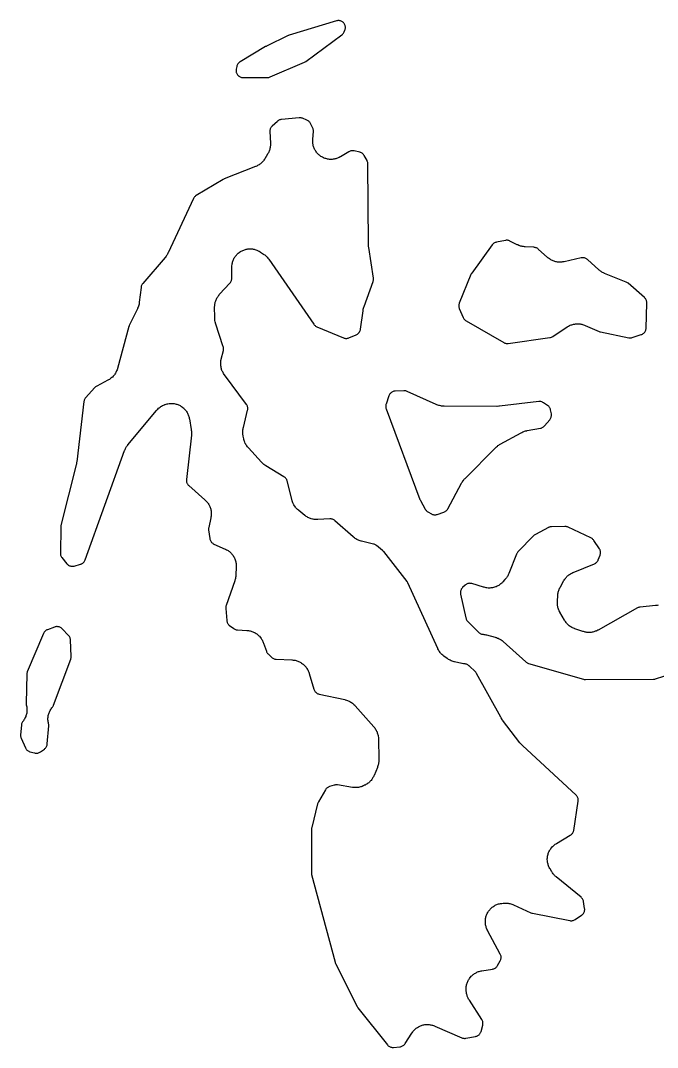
# Model space of a CAD drawing. Header units: millimetres. Extents: x 0 to 194, y 0 to 300.
# Drawn here: x 102.88 to 130.26, y 125.03 to 169.19 of the extents above; entities that cross this region are included whole.
import ezdxf

# ---------------------------------------------------------------- set-up
doc = ezdxf.new("R2010")
doc.units = ezdxf.units.MM
doc.layers.add('CUT', color=7, linetype='CONTINUOUS')

msp = doc.modelspace()

# ---------------------------------------------------------------- linework, layer by layer
at = {"layer": 'CUT'}
for points in [[(112.3741, 166.7422), (112.4008, 166.7361), (112.4279, 166.7325), (112.4553, 166.7314), (113.4942, 166.7362), (113.5242, 166.7379), (113.5539, 166.7425), (113.583, 166.7501), (113.6112, 166.7606), (115.0815, 167.3919), (115.1123, 167.4072), (115.1411, 167.426), (116.6957, 168.5708), (116.7206, 168.5913), (116.7432, 168.6144), (116.7631, 168.6397), (116.7802, 168.667), (116.7943, 168.696), (116.8259, 168.7711), (116.836, 168.7989), (116.8434, 168.8274), (116.8478, 168.8566), (116.8494, 168.8861), (116.8481, 168.9156), (116.8439, 168.9448), (116.8369, 168.9734), (116.827, 169.0013), (116.8145, 169.028), (116.7994, 169.0533), (116.7819, 169.0771), (116.7622, 169.099), (116.7404, 169.1189), (116.7167, 169.1366), (116.6914, 169.1518), (116.6648, 169.1645), (116.637, 169.1745), (116.6084, 169.1817), (116.5792, 169.186), (116.5498, 169.1875), (116.5203, 169.1861), (116.4911, 169.1818), (116.4625, 169.1746), (114.4293, 168.5587), (114.4064, 168.5507), (114.3842, 168.5409), (113.4523, 168.0839), (113.4413, 168.0783), (113.4265, 168.0702), (113.4158, 168.0641), (112.3176, 167.4089), (112.2922, 167.392), (112.2687, 167.3725), (112.2473, 167.3508), (112.2282, 167.327), (112.2116, 167.3014), (112.1977, 167.2742), (112.1866, 167.2458), (112.1785, 167.2164), (112.1531, 167.1023), (112.1482, 167.0738), (112.1461, 167.045), (112.1467, 167.0162), (112.1501, 166.9875), (112.1563, 166.9594), (112.1651, 166.9319), (112.1765, 166.9054), (112.1904, 166.8801), (112.2067, 166.8563), (112.2252, 166.8341), (112.2457, 166.8139), (112.2681, 166.7956), (112.276, 166.7898), (112.2988, 166.7746), (112.3229, 166.7615), (112.348, 166.7507)], [(104.6155, 146.1705), (104.6278, 146.1437), (104.6427, 146.1182), (104.6601, 146.0943), (104.8694, 145.8338), (104.8887, 145.8121), (104.91, 145.7923), (104.9331, 145.7746), (104.9579, 145.7593), (104.984, 145.7465), (105.0112, 145.7362), (105.0392, 145.7287), (105.0679, 145.7238), (105.0969, 145.7218), (105.126, 145.7226), (105.1549, 145.7262), (105.1832, 145.7326), (105.454, 145.8075), (105.4812, 145.8164), (105.5074, 145.8279), (105.5324, 145.8418), (105.5559, 145.8581), (105.5778, 145.8765), (105.5979, 145.8969), (105.6159, 145.9191), (105.6317, 145.943), (105.6451, 145.9682), (105.6561, 145.9946), (107.3562, 150.696), (107.3632, 150.7142), (107.378, 150.7503), (107.3944, 150.7856), (107.4078, 150.8116), (107.4272, 150.8454), (107.4428, 150.8701), (107.465, 150.9021), (107.4886, 150.9331), (107.5007, 150.9484), (108.7303, 152.4273), (108.7461, 152.4453), (108.7786, 152.4804), (108.813, 152.5137), (108.84, 152.5373), (108.8777, 152.5668), (108.907, 152.5874), (108.9477, 152.6127), (108.9791, 152.6301), (109.0221, 152.651), (109.0662, 152.6695), (109.0854, 152.677), (109.1044, 152.6833), (109.1459, 152.696), (109.1882, 152.7067), (109.2203, 152.7132), (109.2634, 152.7197), (109.2959, 152.7231), (109.3395, 152.7254), (109.3722, 152.7256), (109.4158, 152.7237), (109.4484, 152.7207), (109.4916, 152.7146), (109.5237, 152.7084), (109.5661, 152.6982), (109.5975, 152.689), (109.6387, 152.6746), (109.6691, 152.6624), (109.7087, 152.6442), (109.7377, 152.6291), (109.7754, 152.6071), (109.8028, 152.5892), (109.8382, 152.5637), (109.8637, 152.5433), (109.8965, 152.5144), (109.9199, 152.4916), (109.9497, 152.4597), (109.9708, 152.4348), (109.9974, 152.4001), (110.016, 152.3732), (110.0391, 152.3362), (110.055, 152.3076), (110.0744, 152.2685), (110.0874, 152.2386), (110.1029, 152.1978), (110.113, 152.1667), (110.1245, 152.1246), (110.1339, 152.082), (110.1381, 152.0605), (110.2171, 151.597), (110.2202, 151.5762), (110.2253, 151.5344), (110.2285, 151.4924), (110.2294, 151.4609), (110.2286, 151.4188), (110.2259, 151.3768), (110.224, 151.3559), (110.0104, 149.4545), (110.0086, 149.4258), (110.0095, 149.397), (110.0132, 149.3685), (110.0196, 149.3404), (110.0286, 149.3131), (110.0402, 149.2868), (110.0543, 149.2617), (110.0708, 149.2381), (110.0894, 149.2161), (110.1101, 149.1961), (110.8056, 148.5824), (110.8215, 148.5677), (110.8525, 148.5376), (110.882, 148.506), (110.903, 148.4813), (110.9294, 148.447), (110.9479, 148.4204), (110.9708, 148.3838), (110.9867, 148.3555), (111.006, 148.3168), (111.0191, 148.2872), (111.0346, 148.2468), (111.0447, 148.216), (111.0563, 148.1744), (111.0635, 148.1428), (111.071, 148.1002), (111.0751, 148.0681), (111.0785, 148.0249), (111.0795, 147.9926), (111.0787, 147.9493), (111.0766, 147.917), (111.0717, 147.874), (111.0647, 147.8314), (111.0607, 147.8101), (110.9719, 147.3927), (110.9676, 147.3672), (110.9655, 147.3415), (110.9656, 147.3156), (110.968, 147.2899), (111.0192, 146.9124), (111.0249, 146.8824), (111.0335, 146.8531), (111.0451, 146.8249), (111.0595, 146.798), (111.0766, 146.7727), (111.0961, 146.7493), (111.1179, 146.7279), (111.1418, 146.7089), (111.1675, 146.6924), (111.1947, 146.6786), (111.6753, 146.465), (111.6952, 146.4556), (111.7345, 146.4358), (111.7727, 146.4141), (111.8006, 146.3964), (111.8365, 146.3711), (111.8625, 146.3508), (111.8958, 146.3221), (111.9197, 146.2994), (111.95, 146.2675), (111.9716, 146.2426), (111.9987, 146.2079), (112.019, 146.179), (112.043, 146.1413), (112.0613, 146.109), (112.0817, 146.0683), (112.0954, 146.0372), (112.1115, 145.9947), (112.122, 145.9623), (112.1338, 145.9184), (112.141, 145.8851), (112.1483, 145.8402), (112.152, 145.8064), (112.1548, 145.761), (112.1552, 145.7156), (112.1549, 145.6929), (112.1408, 145.3462), (112.1393, 145.3241), (112.1353, 145.28), (112.1292, 145.2361), (112.123, 145.2035), (112.1125, 145.1604), (112.1, 145.1179), (112.0932, 145.0968), (111.7213, 144.0331), (111.7124, 144.0027), (111.7068, 143.9716), (111.7045, 143.9401), (111.7055, 143.9085), (111.75, 143.3887), (111.7537, 143.3607), (111.7601, 143.3333), (111.7689, 143.3066), (111.7803, 143.2808), (111.794, 143.2562), (111.8099, 143.233), (111.828, 143.2113), (111.848, 143.1915), (111.8697, 143.1736), (112.0436, 143.0442), (112.0677, 143.028), (112.0932, 143.0142), (112.12, 143.0029), (112.1477, 142.9943), (112.1762, 142.9884), (112.2051, 142.9853), (112.614, 142.9611), (112.636, 142.9593), (112.6799, 142.9545), (112.7235, 142.9476), (112.7559, 142.9408), (112.7986, 142.9297), (112.8301, 142.9198), (112.8715, 142.9045), (112.902, 142.8915), (112.9417, 142.8722), (112.9707, 142.8564), (113.0083, 142.8333), (113.0356, 142.8147), (113.0708, 142.788), (113.0962, 142.7668), (113.1286, 142.7368), (113.1517, 142.7132), (113.1811, 142.6802), (113.2018, 142.6545), (113.2277, 142.6187), (113.2458, 142.5911), (113.2682, 142.553), (113.2835, 142.5237), (113.302, 142.4836), (113.3184, 142.4427), (113.3262, 142.422), (113.4486, 142.0692), (113.4591, 142.0429), (113.4721, 142.0177), (113.4874, 141.9938), (113.505, 141.9714), (113.5245, 141.9509), (113.674, 141.8077), (113.6975, 141.7875), (113.7229, 141.7697), (113.75, 141.7547), (113.7786, 141.7426), (113.8082, 141.7335), (113.8386, 141.7275), (113.8695, 141.7247), (114.5424, 141.6976), (114.5644, 141.6962), (114.6081, 141.6923), (114.6516, 141.6863), (114.684, 141.6802), (114.7267, 141.6699), (114.7583, 141.6607), (114.7998, 141.6463), (114.8304, 141.634), (114.8703, 141.6157), (114.8995, 141.6005), (114.9374, 141.5783), (114.965, 141.5603), (115.0006, 141.5346), (115.0263, 141.514), (115.0592, 141.4849), (115.0828, 141.4619), (115.1127, 141.4297), (115.141, 141.3961), (115.1548, 141.379), (115.1576, 141.3753), (115.1695, 141.3589), (115.1927, 141.3255), (115.2143, 141.2911), (115.2293, 141.2646), (115.2477, 141.2284), (115.2603, 141.2006), (115.2754, 141.1629), (115.2887, 141.1245), (115.295, 141.1052), (115.4957, 140.4324), (115.5054, 140.4049), (115.5177, 140.3785), (115.5325, 140.3534), (115.5496, 140.3298), (115.569, 140.308), (115.5904, 140.2883), (115.6136, 140.2706), (115.6384, 140.2554), (115.6646, 140.2425), (115.6919, 140.2323), (115.72, 140.2248), (116.8206, 139.9879), (116.8437, 139.9822), (116.8896, 139.9698), (116.9348, 139.9549), (116.968, 139.942), (117.0113, 139.9225), (117.043, 139.9061), (117.0841, 139.8821), (117.1138, 139.8625), (117.1521, 139.8343), (117.1796, 139.8117), (117.2147, 139.7796), (117.248, 139.7457), (117.2643, 139.7283), (118.0626, 138.8255), (118.0772, 138.8081), (118.1054, 138.7728), (118.1318, 138.736), (118.1502, 138.7075), (118.1728, 138.6683), (118.1883, 138.6381), (118.2068, 138.5968), (118.2191, 138.5652), (118.2334, 138.5223), (118.2425, 138.4896), (118.2524, 138.4454), (118.2582, 138.412), (118.2636, 138.3671), (118.2667, 138.322), (118.2678, 138.2993), (118.285, 137.4142), (118.2849, 137.3911), (118.2834, 137.3448), (118.2795, 137.2986), (118.2749, 137.2642), (118.2663, 137.2187), (118.2581, 137.185), (118.2449, 137.1406), (118.2294, 137.097), (118.2211, 137.0754), (118.0785, 136.731), (118.0701, 136.712), (118.0525, 136.6743), (118.0331, 136.6375), (118.0173, 136.6107), (117.9946, 136.5758), (117.9764, 136.5505), (117.9506, 136.5179), (117.9301, 136.4944), (117.9014, 136.4643), (117.8788, 136.4428), (117.8475, 136.4155), (117.823, 136.3962), (117.7893, 136.3719), (117.7632, 136.3549), (117.7273, 136.3338), (117.6905, 136.3144), (117.6719, 136.3052), (117.6272, 136.2842), (117.6067, 136.2752), (117.5654, 136.2583), (117.5233, 136.2434), (117.4912, 136.2339), (117.4478, 136.2233), (117.4149, 136.217), (117.3707, 136.2107), (117.3373, 136.2077), (117.2927, 136.2058), (117.2592, 136.2061), (117.2146, 136.2087), (117.1702, 136.2135), (117.148, 136.2165), (116.5012, 136.3193), (116.4746, 136.3223), (116.4477, 136.323), (116.421, 136.3212), (116.3944, 136.317), (116.3684, 136.3105), (116.1662, 136.2502), (116.1398, 136.241), (116.1144, 136.2293), (116.0902, 136.2153), (116.0673, 136.1992), (116.0461, 136.1809), (116.0267, 136.1608), (116.0092, 136.1389), (115.9938, 136.1156), (115.6833, 135.5911), (115.6698, 135.5654), (115.6588, 135.5386), (115.6504, 135.5109), (115.3972, 134.4966), (115.3905, 134.4607), (115.3883, 134.4242), (115.3865, 132.5459), (115.3876, 132.5198), (115.391, 132.4938), (115.3966, 132.4682), (116.4041, 128.6962), (116.4134, 128.6672), (116.4256, 128.6393), (117.3508, 126.7904), (117.3661, 126.7633), (117.3842, 126.738), (118.6501, 125.146), (118.6698, 125.1236), (118.6917, 125.1032), (118.7155, 125.0851), (118.741, 125.0695), (118.7679, 125.0565), (118.796, 125.0462), (118.825, 125.0388), (118.8545, 125.0343), (118.8844, 125.0327), (118.9143, 125.0342), (119.1904, 125.0613), (119.2201, 125.0658), (119.2492, 125.0732), (119.2775, 125.0834), (119.3045, 125.0964), (119.3301, 125.1121), (119.3541, 125.1302), (119.3761, 125.1507), (119.3959, 125.1732), (119.4134, 125.1976), (119.7052, 125.6514), (119.7167, 125.6684), (119.7404, 125.7019), (119.7657, 125.7342), (119.7857, 125.7576), (119.8137, 125.7875), (119.8358, 125.8089), (119.8665, 125.8361), (119.8904, 125.8554), (119.9234, 125.8798), (119.9486, 125.8966), (119.9845, 125.9182), (120.0134, 125.9338), (120.0521, 125.9524), (120.0817, 125.9649), (120.1219, 125.9798), (120.1526, 125.9894), (120.194, 126.0003), (120.2255, 126.007), (120.2678, 126.0139), (120.2997, 126.0175), (120.3425, 126.0204), (120.3747, 126.021), (120.4175, 126.0198), (120.4496, 126.0173), (120.4921, 126.012), (120.5238, 126.0065), (120.5656, 125.9971), (120.5966, 125.9886), (120.6374, 125.9753), (120.6775, 125.9601), (120.6974, 125.952), (121.8536, 125.4489), (121.8813, 125.4384), (121.9099, 125.4307), (121.9391, 125.4259), (121.9686, 125.424), (121.9981, 125.425), (122.0275, 125.4289), (122.4419, 125.5049), (122.4695, 125.5113), (122.4963, 125.5203), (122.5222, 125.5318), (122.5468, 125.5456), (122.5701, 125.5617), (122.5917, 125.5799), (122.6115, 125.6001), (122.6294, 125.6221), (122.645, 125.6456), (122.6584, 125.6705), (122.6694, 125.6966), (122.6779, 125.7236), (122.7489, 125.9932), (122.7553, 126.0236), (122.7585, 126.0546), (122.7584, 126.0857), (122.7551, 126.1166), (122.7487, 126.147), (122.7391, 126.1766), (122.7265, 126.2051), (122.711, 126.2321), (122.1749, 127.0642), (122.1645, 127.0812), (122.1444, 127.1156), (122.1259, 127.1509), (122.1132, 127.1779), (122.0978, 127.2146), (122.0876, 127.2427), (122.0755, 127.2806), (122.0678, 127.3095), (122.0592, 127.3484), (122.0523, 127.3876), (122.0493, 127.4073), (122.0456, 127.4358), (122.0433, 127.4573), (122.0398, 127.5004), (122.0383, 127.5436), (122.0388, 127.576), (122.0415, 127.6191), (122.0451, 127.6513), (122.0519, 127.694), (122.0586, 127.7256), (122.0695, 127.7675), (122.0792, 127.7984), (122.094, 127.839), (122.1066, 127.8688), (122.1253, 127.9078), (122.1407, 127.9363), (122.163, 127.9733), (122.1811, 128.0001), (122.2069, 128.0348), (122.2274, 128.0599), (122.2564, 128.0919), (122.2793, 128.1148), (122.3112, 128.144), (122.3362, 128.1646), (122.3707, 128.1905), (122.3976, 128.2087), (122.4345, 128.2312), (122.4629, 128.2467), (122.5018, 128.2655), (122.5316, 128.2782), (122.5721, 128.2932), (122.603, 128.303), (122.6448, 128.314), (122.687, 128.3231), (122.7083, 128.3271), (123.1726, 128.4033), (123.2015, 128.4095), (123.2297, 128.4185), (123.2569, 128.4303), (123.2827, 128.4447), (123.3071, 128.4616), (123.3296, 128.4808), (123.3501, 128.5021), (123.3685, 128.5254), (123.3844, 128.5503), (123.5034, 128.7583), (123.5172, 128.7854), (123.5281, 128.8138), (123.5361, 128.8431), (123.5411, 128.8731), (123.543, 128.9035), (123.5419, 128.9338), (123.5376, 128.964), (123.5304, 128.9935), (123.5202, 129.0221), (123.5072, 129.0496), (122.9616, 130.0624), (122.9516, 130.082), (122.9327, 130.1216), (122.9158, 130.1622), (122.9045, 130.1931), (122.8916, 130.2351), (122.8835, 130.267), (122.8747, 130.31), (122.8697, 130.3426), (122.8652, 130.3863), (122.8634, 130.4191), (122.8631, 130.4631), (122.8646, 130.496), (122.8686, 130.5397), (122.8732, 130.5723), (122.8815, 130.6155), (122.8893, 130.6474), (122.9017, 130.6896), (122.9126, 130.7206), (122.9291, 130.7614), (122.943, 130.7912), (122.9634, 130.8301), (122.98, 130.8585), (123.0041, 130.8952), (123.0235, 130.9219), (123.0511, 130.9561), (123.073, 130.9807), (123.1037, 131.012), (123.1279, 131.0344), (123.1616, 131.0626), (123.1878, 131.0824), (123.2241, 131.1072), (123.2522, 131.1245), (123.2907, 131.1456), (123.3203, 131.16), (123.3607, 131.1773), (123.3915, 131.1887), (123.4334, 131.202), (123.4653, 131.2104), (123.5082, 131.2195), (123.5516, 131.2264), (123.5734, 131.2294), (123.6356, 131.2363), (123.6596, 131.2384), (123.7078, 131.2411), (123.756, 131.2413), (123.7921, 131.2395), (123.8401, 131.2345), (123.8758, 131.2289), (123.923, 131.2188), (123.9579, 131.2093), (124.0037, 131.1942), (124.0486, 131.1767), (124.0709, 131.1673), (124.8258, 130.8252), (124.8581, 130.8127), (124.8916, 130.8041), (126.4974, 130.4872), (126.5263, 130.483), (126.5555, 130.4815), (126.5847, 130.483), (126.6136, 130.4872), (126.6419, 130.4943), (126.6695, 130.504), (126.6959, 130.5164), (126.721, 130.5313), (127.001, 130.7166), (127.024, 130.7334), (127.0453, 130.7523), (127.0647, 130.7732), (127.0821, 130.7958), (127.0972, 130.82), (127.1099, 130.8455), (127.1202, 130.872), (127.1279, 130.8995), (127.1329, 130.9275), (127.1353, 130.9559), (127.135, 130.9844), (127.132, 131.0127), (127.087, 131.3029), (127.0806, 131.3336), (127.071, 131.3634), (127.0584, 131.3921), (127.0428, 131.4193), (127.0245, 131.4447), (127.0037, 131.4681), (126.9805, 131.4892), (125.9075, 132.3666), (125.8928, 132.3792), (125.8639, 132.405), (125.8362, 132.432), (125.8163, 132.4531), (125.791, 132.4824), (125.7729, 132.5051), (125.7502, 132.5364), (125.7289, 132.5687), (125.7186, 132.5851), (125.645, 132.7075), (125.6341, 132.7268), (125.6131, 132.7659), (125.5941, 132.806), (125.5814, 132.8367), (125.5665, 132.8785), (125.5568, 132.9103), (125.546, 132.9534), (125.5396, 132.986), (125.5331, 133.0299), (125.5299, 133.063), (125.5278, 133.1074), (125.5279, 133.1406), (125.5301, 133.1849), (125.5335, 133.218), (125.5401, 133.2619), (125.5467, 133.2945), (125.5576, 133.3375), (125.5673, 133.3693), (125.5825, 133.4111), (125.5953, 133.4417), (125.6144, 133.4818), (125.6302, 133.511), (125.6532, 133.549), (125.6719, 133.5765), (125.6985, 133.6121), (125.7197, 133.6376), (125.7497, 133.6704), (125.7734, 133.6937), (125.8064, 133.7233), (125.8323, 133.7443), (125.8681, 133.7705), (125.9052, 133.7948), (125.924, 133.8066), (126.5163, 134.1557), (126.5409, 134.1719), (126.5638, 134.1905), (126.5848, 134.2112), (126.6037, 134.2338), (126.6202, 134.2582), (126.6343, 134.2841), (126.6458, 134.3113), (126.6545, 134.3394), (126.6604, 134.3683), (126.8545, 135.6211), (126.8575, 135.6503), (126.8577, 135.6797), (126.855, 135.709), (126.8495, 135.7378), (126.8412, 135.766), (126.8301, 135.7932), (126.8165, 135.8193), (126.8004, 135.8438), (126.7819, 135.8667), (126.7613, 135.8876), (124.4578, 138.0104), (124.4434, 138.0242), (124.4154, 138.0525), (124.3886, 138.0819), (124.3631, 138.1126), (124.3508, 138.1282), (123.604, 139.1123), (123.585, 139.1393), (123.5401, 139.2085), (123.5231, 139.2368), (122.4894, 141.1189), (122.4717, 141.1473), (122.451, 141.1735), (122.4274, 141.1973), (122.1773, 141.4229), (122.1612, 141.4382), (122.1575, 141.4419), (122.1347, 141.4624), (122.11, 141.4804), (122.0835, 141.4959), (122.0557, 141.5085), (122.0267, 141.5183), (121.9968, 141.525), (121.9664, 141.5287), (121.9616, 141.529), (121.9174, 141.5343), (121.8735, 141.5417), (121.8516, 141.546), (121.5404, 141.6148), (121.518, 141.6203), (121.4737, 141.6325), (121.4301, 141.647), (121.398, 141.6595), (121.356, 141.6783), (121.3253, 141.694), (121.2855, 141.717), (121.247, 141.742), (121.228, 141.755), (121.0844, 141.859), (121.0659, 141.8731), (121.0296, 141.9023), (120.9949, 141.9334), (120.9701, 141.958), (120.9388, 141.9925), (120.9168, 142.0195), (120.8892, 142.057), (120.87, 142.0862), (120.8465, 142.1264), (120.825, 142.1677), (120.8149, 142.1887), (119.5323, 145.0125), (119.5158, 145.0439), (119.4957, 145.0731), (118.4963, 146.3532), (118.4736, 146.379), (118.4482, 146.4021), (118.1795, 146.6188), (118.1577, 146.6348), (118.1346, 146.6488), (118.1103, 146.6607), (118.0851, 146.6703), (118.0591, 146.6776), (117.5454, 146.797), (117.5238, 146.8026), (117.4809, 146.8149), (117.4386, 146.8292), (117.4075, 146.8416), (117.3668, 146.8601), (117.3371, 146.8754), (117.2985, 146.8978), (117.2705, 146.9161), (117.2343, 146.9422), (117.1994, 146.9701), (117.1823, 146.9845), (116.3941, 147.6827), (116.3715, 147.7009), (116.3472, 147.7169), (116.3214, 147.7303), (116.2945, 147.7413), (116.2666, 147.7496), (116.2381, 147.7551), (116.2092, 147.7579), (116.1801, 147.7578), (115.6563, 147.7315), (115.6332, 147.7309), (115.5869, 147.731), (115.5406, 147.7334), (115.5061, 147.737), (115.4604, 147.7442), (115.4264, 147.7514), (115.3816, 147.7632), (115.3486, 147.7738), (115.3053, 147.7902), (115.2735, 147.8041), (115.2321, 147.8249), (115.2019, 147.842), (115.1629, 147.8669), (115.1252, 147.8938), (115.1067, 147.9077), (114.8416, 148.118), (114.8256, 148.1313), (114.7943, 148.1587), (114.7642, 148.1874), (114.7427, 148.21), (114.7154, 148.2414), (114.6961, 148.2659), (114.6718, 148.2997), (114.6548, 148.3258), (114.6338, 148.3618), (114.6193, 148.3894), (114.6017, 148.4271), (114.5898, 148.4559), (114.5757, 148.495), (114.5635, 148.5348), (114.5578, 148.5548), (114.342, 149.3919), (114.3334, 149.4197), (114.322, 149.4466), (114.3082, 149.4723), (114.2919, 149.4964), (114.2733, 149.5189), (114.2527, 149.5395), (114.2301, 149.558), (114.2059, 149.5742), (113.4311, 150.0393), (113.4128, 150.0509), (113.3767, 150.075), (113.3418, 150.1008), (113.3167, 150.1214), (113.2844, 150.1504), (113.2537, 150.1809), (113.2386, 150.1966), (112.6782, 150.8094), (112.6624, 150.8277), (112.6318, 150.8649), (112.6033, 150.9037), (112.5835, 150.9339), (112.5593, 150.9756), (112.5429, 151.0077), (112.5232, 151.0517), (112.5103, 151.0854), (112.4955, 151.1313), (112.4832, 151.1779), (112.4777, 151.2013), (112.4528, 151.3208), (112.4492, 151.3406), (112.4428, 151.3802), (112.4381, 151.4201), (112.436, 151.4502), (112.4349, 151.4903), (112.4355, 151.5204), (112.438, 151.5605), (112.4413, 151.5905), (112.4474, 151.6302), (112.4552, 151.6696), (112.4596, 151.6892), (112.6425, 152.431), (112.6481, 152.4598), (112.6509, 152.489), (112.6508, 152.5183), (112.6479, 152.5474), (112.6421, 152.5762), (112.6336, 152.6042), (112.6223, 152.6313), (112.6085, 152.6571), (112.5922, 152.6815), (111.6473, 153.9564), (111.6347, 153.9743), (111.6105, 154.0105), (111.588, 154.048), (111.5725, 154.0768), (111.5538, 154.1162), (111.5412, 154.1464), (111.5264, 154.1874), (111.5168, 154.2187), (111.506, 154.261), (111.4995, 154.293), (111.4928, 154.3362), (111.4894, 154.3687), (111.487, 154.4123), (111.4868, 154.445), (111.4886, 154.4886), (111.4915, 154.5211), (111.4976, 154.5644), (111.5057, 154.6072), (111.5103, 154.6286), (111.5998, 155.0015), (111.605, 155.0284), (111.6077, 155.0556), (111.6079, 155.083), (111.6056, 155.1102), (111.6008, 155.1372), (111.5936, 155.1636), (111.2686, 156.1716), (111.2621, 156.1938), (111.2502, 156.2384), (111.2406, 156.2836), (111.2352, 156.3178), (111.2303, 156.3637), (111.2277, 156.4099), (111.2271, 156.433), (111.2255, 156.8647), (111.2259, 156.8857), (111.2277, 156.9276), (111.2315, 156.9694), (111.2357, 157.0005), (111.2434, 157.0418), (111.2505, 157.0724), (111.262, 157.1128), (111.272, 157.1426), (111.2871, 157.1817), (111.2998, 157.2105), (111.3186, 157.248), (111.3339, 157.2755), (111.3561, 157.3111), (111.3739, 157.337), (111.3993, 157.3704), (111.4262, 157.4026), (111.44, 157.4184), (111.8805, 157.8981), (111.9005, 157.9223), (111.9178, 157.9484), (111.9324, 157.9762), (111.9439, 158.0054), (111.9523, 158.0356), (111.9576, 158.0666), (111.9595, 158.0979), (111.9644, 158.5813), (111.9652, 158.6033), (111.9678, 158.6471), (111.9725, 158.6908), (111.9777, 158.7233), (111.9866, 158.7663), (111.9949, 158.7981), (112.008, 158.8401), (112.0194, 158.8709), (112.0365, 158.9114), (112.0508, 158.941), (112.0718, 158.9796), (112.0889, 159.0077), (112.1136, 159.044), (112.1334, 159.0703), (112.1615, 159.1041), (112.1837, 159.1283), (112.215, 159.1592), (112.2395, 159.1812), (112.2736, 159.2088), (112.3001, 159.2283), (112.3368, 159.2525), (112.3651, 159.2693), (112.4039, 159.2898), (112.4337, 159.3037), (112.4744, 159.3204), (112.5054, 159.3314), (112.5475, 159.344), (112.5794, 159.3518), (112.6225, 159.3603), (112.6551, 159.365), (112.6988, 159.3692), (112.7317, 159.3708), (112.7756, 159.3707), (112.8085, 159.369), (112.8522, 159.3646), (112.8847, 159.3597), (112.9278, 159.3511), (112.9597, 159.3431), (113.0017, 159.3303), (113.0327, 159.3192), (113.0733, 159.3024), (113.103, 159.2884), (113.1418, 159.2677), (113.1794, 159.2451), (113.198, 159.2334), (113.3291, 159.146), (113.3465, 159.1338), (113.3807, 159.1086), (113.4137, 159.0818), (113.4374, 159.0605), (113.4677, 159.0307), (113.4893, 159.0074), (113.5167, 158.9748), (113.5425, 158.9411), (113.555, 158.9239), (115.4855, 156.1304), (115.5027, 156.1079), (115.5219, 156.0871), (115.543, 156.0683), (115.5658, 156.0515), (115.59, 156.0369), (115.6156, 156.0246), (116.76, 155.541), (116.7882, 155.5308), (116.8172, 155.5233), (116.8468, 155.5189), (116.8767, 155.5174), (116.9066, 155.5189), (116.9362, 155.5233), (116.9653, 155.5307), (116.9934, 155.541), (117.3155, 155.6768), (117.341, 155.689), (117.3652, 155.7036), (117.3879, 155.7203), (117.409, 155.7391), (117.4282, 155.7598), (117.4454, 155.7822), (117.4604, 155.8061), (117.473, 155.8314), (117.4833, 155.8577), (117.491, 155.8848), (117.4961, 155.9126), (117.6051, 156.7092), (117.6088, 156.7323), (117.6176, 156.7784), (117.6287, 156.8239), (117.6422, 156.8687), (117.6496, 156.891), (118.0338, 157.9624), (118.0424, 157.9908), (118.0482, 158.0199), (118.051, 158.0494), (118.051, 158.0791), (118.048, 158.1086), (117.8475, 159.4311), (117.8439, 159.4633), (117.8375, 159.5438), (117.8361, 159.5762), (117.8135, 163.0239), (117.8118, 163.0535), (117.8072, 163.0828), (117.7998, 163.1115), (117.7895, 163.1394), (117.7766, 163.1661), (117.6601, 163.3786), (117.6454, 163.4028), (117.6283, 163.4255), (117.6093, 163.4464), (117.5883, 163.4655), (117.5656, 163.4826), (117.5415, 163.4974), (117.516, 163.5098), (117.4895, 163.5198), (117.4621, 163.5273), (117.2183, 163.5815), (117.1904, 163.5863), (117.1622, 163.5885), (117.1338, 163.588), (117.1057, 163.5848), (117.0779, 163.579), (117.0509, 163.5706), (117.0247, 163.5597), (116.9997, 163.5463), (116.6409, 163.3326), (116.6215, 163.3217), (116.5821, 163.3008), (116.5417, 163.2819), (116.5108, 163.2692), (116.4687, 163.2544), (116.4367, 163.2449), (116.3933, 163.2343), (116.3605, 163.228), (116.3164, 163.2217), (116.2831, 163.2187), (116.2385, 163.2169), (116.2051, 163.2171), (116.1606, 163.2197), (116.1274, 163.2233), (116.0833, 163.2303), (116.0506, 163.2371), (116.0075, 163.2484), (115.9756, 163.2585), (115.9338, 163.274), (115.9031, 163.2872), (115.863, 163.3068), (115.8338, 163.3229), (115.7958, 163.3464), (115.7683, 163.3653), (115.7329, 163.3924), (115.7074, 163.414), (115.6748, 163.4445), (115.6516, 163.4685), (115.6222, 163.502), (115.6014, 163.5282), (115.5755, 163.5645), (115.5575, 163.5926), (115.5353, 163.6313), (115.5201, 163.6611), (115.5018, 163.7017), (115.4897, 163.7329), (115.4755, 163.7752), (115.4665, 163.8073), (115.4566, 163.8508), (115.4508, 163.8837), (115.4453, 163.928), (115.4428, 163.9613), (115.4416, 164.0059), (115.4427, 164.0505), (115.4438, 164.0727), (115.4699, 164.4249), (115.4706, 164.4524), (115.4689, 164.4798), (115.4646, 164.507), (115.4579, 164.5337), (115.4488, 164.5597), (115.4373, 164.5847), (115.3448, 164.7638), (115.3298, 164.7895), (115.3125, 164.8136), (115.2928, 164.8358), (115.271, 164.856), (115.2473, 164.874), (115.222, 164.8895), (115.1952, 164.9024), (115.0013, 164.9846), (114.9731, 164.9949), (114.944, 165.0023), (114.9143, 165.0068), (114.8843, 165.0083), (114.8543, 165.0068), (114.0962, 164.9307), (114.069, 164.9267), (114.0424, 164.9202), (114.0164, 164.9114), (113.9914, 164.9002), (113.9675, 164.8868), (113.9449, 164.8712), (113.9238, 164.8536), (113.6994, 164.6485), (113.6789, 164.6279), (113.6604, 164.6053), (113.6443, 164.5811), (113.6306, 164.5554), (113.6194, 164.5285), (113.6109, 164.5007), (113.6052, 164.4722), (113.6022, 164.4432), (113.602, 164.4141), (113.6237, 163.9117), (113.6242, 163.8895), (113.6239, 163.8452), (113.6214, 163.8009), (113.618, 163.7679), (113.6112, 163.7241), (113.6045, 163.6916), (113.5934, 163.6486), (113.5835, 163.6169), (113.5683, 163.5753), (113.5553, 163.5447), (113.5361, 163.5048), (113.5149, 163.4659), (113.5038, 163.4467), (113.3791, 163.2425), (113.3678, 163.225), (113.3445, 163.1905), (113.3196, 163.1571), (113.2998, 163.133), (113.272, 163.1021), (113.25, 163.0799), (113.2194, 163.0516), (113.1955, 163.0316), (113.1624, 163.0063), (113.1367, 162.9885), (113.1014, 162.9664), (113.0743, 162.9511), (113.0371, 162.9324), (112.9991, 162.9153), (112.9799, 162.9073), (111.6364, 162.3794), (111.6135, 162.3693), (111.5916, 162.3574), (110.4337, 161.6618), (110.4091, 161.6453), (110.3862, 161.6265), (110.3653, 161.6054), (110.3465, 161.5824), (110.3302, 161.5577), (110.3163, 161.5315), (109.2285, 159.1992), (109.2194, 159.1807), (109.2003, 159.1443), (109.1796, 159.1087), (109.1628, 159.0828), (109.1389, 159.0492), (109.1135, 159.0169), (109.1004, 159.001), (108.1318, 157.8764), (108.1135, 157.853), (108.0976, 157.8278), (108.0844, 157.8012), (108.0738, 157.7734), (108.066, 157.7447), (108.0611, 157.7154), (107.9861, 157.0725), (107.9825, 157.0476), (107.9739, 156.998), (107.9625, 156.949), (107.9519, 156.9129), (107.9352, 156.8655), (107.9158, 156.8191), (107.9055, 156.7962), (107.5571, 156.0781), (107.5462, 156.0525), (107.5376, 156.026), (107.0492, 154.233), (107.0426, 154.2108), (107.0281, 154.1668), (107.0114, 154.1236), (106.9972, 154.0919), (106.9762, 154.0507), (106.9588, 154.0206), (106.9336, 153.9817), (106.9133, 153.9536), (106.8842, 153.9175), (106.8611, 153.8917), (106.8285, 153.8588), (106.8028, 153.8354), (106.767, 153.806), (106.7391, 153.7855), (106.7004, 153.7599), (106.6605, 153.7364), (106.6402, 153.7252), (106.1556, 153.4725), (106.1323, 153.4589), (106.1102, 153.4433), (106.0897, 153.4258), (106.0708, 153.4065), (105.6796, 152.9694), (105.6604, 152.9456), (105.6437, 152.92), (105.6297, 152.8928), (105.6186, 152.8643), (105.6104, 152.8348), (105.6052, 152.8046), (105.2976, 150.2071), (105.2933, 150.1783), (105.28, 150.1066), (105.2738, 150.0781), (104.617, 147.4799), (104.6104, 147.4453), (104.6079, 147.4101), (104.5939, 146.286), (104.595, 146.2564), (104.599, 146.2272), (104.6059, 146.1985)], [(121.719, 156.9179), (121.7209, 156.8879), (121.7258, 156.8582), (121.7337, 156.8292), (121.7444, 156.8011), (121.9128, 156.418), (121.927, 156.3898), (121.944, 156.3633), (121.9638, 156.3388), (121.986, 156.3164), (122.0104, 156.2965), (122.0368, 156.2793), (123.6518, 155.3415), (123.6772, 155.3284), (123.7036, 155.3177), (123.731, 155.3096), (123.759, 155.3041), (123.7874, 155.3013), (123.8159, 155.3013), (123.8444, 155.3039), (125.6376, 155.5568), (125.6701, 155.5632), (125.7017, 155.5732), (125.732, 155.5865), (125.7606, 155.6032), (126.3851, 156.0139), (126.404, 156.0257), (126.4423, 156.0483), (126.4818, 156.069), (126.512, 156.083), (126.5533, 156.0996), (126.5848, 156.1106), (126.6276, 156.1231), (126.66, 156.1309), (126.7038, 156.1391), (126.7368, 156.1436), (126.7812, 156.1475), (126.8145, 156.1487), (126.8591, 156.1482), (126.8924, 156.1461), (126.9366, 156.1411), (126.9695, 156.1358), (127.0131, 156.1265), (127.0453, 156.1179), (127.0877, 156.1044), (127.1294, 156.0887), (127.1501, 156.0804), (127.7606, 155.8162), (127.7893, 155.8055), (127.8189, 155.7978), (129.0273, 155.5476), (129.0582, 155.5429), (129.0894, 155.5414), (129.1206, 155.5432), (129.1514, 155.5481), (129.1815, 155.5563), (129.5684, 155.683), (129.597, 155.694), (129.6243, 155.7079), (129.6501, 155.7245), (129.674, 155.7436), (129.6959, 155.7651), (129.7154, 155.7887), (129.7325, 155.8141), (129.7468, 155.8412), (129.7584, 155.8696), (129.7669, 155.899), (129.7725, 155.9291), (129.7749, 155.9597), (129.8053, 157.0396), (129.8047, 157.0688), (129.8012, 157.0977), (129.795, 157.1263), (129.786, 157.154), (129.7744, 157.1808), (129.7602, 157.2063), (129.7436, 157.2304), (129.7247, 157.2526), (129.7038, 157.273), (129.0052, 157.8891), (128.9786, 157.9101), (128.9498, 157.9279), (128.9191, 157.9423), (127.9915, 158.3169), (127.9735, 158.3246), (127.9379, 158.3408), (127.9031, 158.3586), (127.8776, 158.373), (127.8444, 158.3937), (127.8202, 158.4102), (127.789, 158.4337), (127.7588, 158.4586), (127.7439, 158.4713), (127.2527, 158.9123), (127.2306, 158.9303), (127.2069, 158.9462), (127.1818, 158.9597), (127.1555, 158.9708), (127.1283, 158.9793), (127.1004, 158.9852), (127.0721, 158.9884), (127.0436, 158.989), (127.0152, 158.9868), (126.9871, 158.9819), (126.2497, 158.8178), (126.2287, 158.8137), (126.1866, 158.8064), (126.1442, 158.8011), (126.1123, 158.7987), (126.0696, 158.7974), (126.0376, 158.798), (125.995, 158.8008), (125.9632, 158.8045), (125.921, 158.8113), (125.8897, 158.8179), (125.8484, 158.8288), (125.8178, 158.8383), (125.7777, 158.853), (125.7482, 158.8654), (125.7097, 158.8839), (125.6815, 158.899), (125.6449, 158.921), (125.6183, 158.9388), (125.5839, 158.9641), (125.5508, 158.9911), (125.5345, 159.005), (125.1361, 159.3622), (125.1136, 159.3805), (125.0895, 159.3965), (125.0639, 159.4101), (125.037, 159.4212), (125.0093, 159.4297), (124.9808, 159.4354), (124.952, 159.4384), (124.569, 159.459), (124.5457, 159.4608), (124.4991, 159.4658), (124.4528, 159.4731), (124.4184, 159.4805), (124.3732, 159.4926), (124.3398, 159.5035), (124.296, 159.5203), (124.2532, 159.5393), (124.232, 159.5494), (123.9225, 159.7069), (123.8965, 159.7186), (123.8694, 159.7278), (123.8415, 159.7344), (123.8132, 159.7383), (123.7846, 159.7395), (123.7561, 159.7379), (123.7278, 159.7337), (123.3356, 159.6554), (123.3083, 159.6486), (123.2819, 159.6393), (123.2564, 159.6276), (123.2321, 159.6136), (123.2092, 159.5973), (123.188, 159.579), (123.1685, 159.5588), (123.1511, 159.5368), (122.278, 158.3278), (122.2589, 158.2977), (122.2435, 158.2656), (121.7412, 157.0352), (121.7313, 157.0069), (121.7242, 156.9777), (121.7201, 156.9479)], [(118.8743, 153.2262), (118.8479, 153.2122), (118.823, 153.1955), (118.7998, 153.1765), (118.7787, 153.1553), (118.7598, 153.1321), (118.7433, 153.1071), (118.7294, 153.0806), (118.7182, 153.0528), (118.5957, 152.6995), (118.5874, 152.6712), (118.5819, 152.6421), (118.5793, 152.6127), (118.5797, 152.5831), (118.5829, 152.5537), (118.589, 152.5248), (118.598, 152.4966), (120.0512, 148.5934), (120.0599, 148.5723), (120.0703, 148.5519), (120.2776, 148.1803), (120.2947, 148.1531), (120.3146, 148.128), (120.3371, 148.1051), (120.3619, 148.0847), (120.3888, 148.0671), (120.5421, 147.9779), (120.5672, 147.9649), (120.5935, 147.9542), (120.6206, 147.9461), (120.6484, 147.9406), (120.6766, 147.9377), (120.7049, 147.9375), (120.7332, 147.94), (120.761, 147.9451), (120.7883, 147.9528), (121.0771, 148.0496), (121.1034, 148.0599), (121.1287, 148.0725), (121.1527, 148.0875), (121.1751, 148.1047), (121.1958, 148.1239), (121.2147, 148.145), (121.2314, 148.1678), (121.246, 148.192), (121.8414, 149.2996), (121.8521, 149.3184), (121.8744, 149.3554), (121.8984, 149.3913), (121.9177, 149.4174), (121.945, 149.4508), (121.974, 149.4829), (121.9888, 149.4986), (123.2978, 150.8175), (123.3135, 150.8326), (123.3456, 150.8619), (123.3791, 150.8897), (123.4051, 150.9092), (123.4411, 150.9336), (123.4782, 150.9562), (123.4971, 150.9671), (124.41, 151.4647), (124.4311, 151.4755), (124.4738, 151.496), (124.5175, 151.5141), (124.5509, 151.526), (124.5963, 151.5395), (124.6423, 151.5505), (124.6655, 151.5555), (125.2306, 151.6601), (125.2588, 151.6668), (125.2862, 151.6761), (125.3127, 151.6881), (125.3378, 151.7025), (125.3614, 151.7193), (125.3833, 151.7383), (125.4033, 151.7594), (125.6328, 152.0259), (125.6512, 152.0496), (125.6672, 152.075), (125.6805, 152.1019), (125.6911, 152.13), (125.6989, 152.159), (125.7036, 152.1887), (125.7054, 152.2187), (125.7042, 152.2487), (125.7, 152.2784), (125.6678, 152.4457), (125.6608, 152.4744), (125.6509, 152.5024), (125.6384, 152.5292), (125.6233, 152.5547), (125.6057, 152.5785), (125.5859, 152.6005), (125.564, 152.6205), (125.5402, 152.6381), (125.3665, 152.7545), (125.3405, 152.7701), (125.3131, 152.7829), (125.2845, 152.793), (125.255, 152.8001), (125.225, 152.8042), (125.1948, 152.8052), (125.1645, 152.8032), (123.4717, 152.6045), (123.4448, 152.6021), (123.3774, 152.5983), (123.3504, 152.5976), (121.0947, 152.6048), (121.0711, 152.6055), (121.0241, 152.6082), (120.9773, 152.6132), (120.9424, 152.6189), (120.8964, 152.6288), (120.8623, 152.6381), (120.8176, 152.6528), (120.7737, 152.6698), (120.7519, 152.6789), (119.4972, 153.2426), (119.4715, 153.2528), (119.4449, 153.2605), (119.4178, 153.2658), (119.3903, 153.2685), (119.3626, 153.2688), (118.99, 153.2543), (118.9602, 153.2517), (118.9308, 153.246), (118.902, 153.2375)], [(102.8954, 138.3642), (102.9059, 138.3364), (103.0881, 137.9165), (103.1015, 137.8896), (103.1175, 137.8641), (103.1359, 137.8403), (103.1567, 137.8185), (103.1795, 137.7989), (103.2042, 137.7817), (103.2304, 137.767), (103.258, 137.7551), (103.2867, 137.7459), (103.4841, 137.6938), (103.5129, 137.6877), (103.5422, 137.6844), (103.5717, 137.6841), (103.6011, 137.6866), (103.6301, 137.692), (103.6584, 137.7002), (103.6857, 137.7112), (103.7119, 137.7248), (103.7366, 137.7408), (103.908, 137.8649), (103.9305, 137.883), (103.9513, 137.9031), (103.97, 137.9251), (103.9864, 137.9489), (104.0005, 137.9741), (104.0122, 138.0005), (104.0212, 138.028), (104.0276, 138.0561), (104.0312, 138.0848), (104.0915, 138.8656), (104.0923, 138.8955), (104.0902, 138.9254), (104.085, 138.9549), (104.076, 138.9949), (104.0683, 139.0391), (104.0642, 139.0724), (104.0609, 139.1172), (104.0601, 139.1508), (104.0613, 139.1956), (104.0639, 139.2291), (104.0696, 139.2736), (104.0755, 139.3067), (104.0856, 139.3504), (104.0947, 139.3827), (104.1091, 139.4252), (104.1214, 139.4565), (104.14, 139.4973), (104.1554, 139.5272), (104.1779, 139.566), (104.1962, 139.5942), (104.2224, 139.6306), (104.2504, 139.6656), (104.252, 139.6674), (104.2677, 139.6878), (104.2817, 139.7095), (104.2937, 139.7323), (104.3038, 139.7561), (105.0374, 141.7293), (105.0464, 141.7577), (105.0526, 141.7869), (105.0557, 141.8166), (105.056, 141.8464), (105.0263, 142.5552), (105.0234, 142.5862), (105.0173, 142.6168), (105.008, 142.6466), (104.9957, 142.6752), (104.9805, 142.7024), (104.9626, 142.7279), (104.9421, 142.7514), (104.6661, 143.0362), (104.6451, 143.0559), (104.6222, 143.0736), (104.5977, 143.0889), (104.5718, 143.1019), (104.5448, 143.1123), (104.517, 143.12), (104.4885, 143.125), (104.4597, 143.1273), (104.4308, 143.1267), (104.402, 143.1234), (104.3738, 143.1174), (104.3462, 143.1086), (104.0407, 142.9951), (104.0127, 142.983), (103.986, 142.9682), (103.961, 142.9507), (103.9379, 142.9308), (103.9169, 142.9086), (103.8983, 142.8844), (103.8823, 142.8584), (103.869, 142.8309), (103.1723, 141.1866), (103.1625, 141.16), (103.1552, 141.1326), (103.1506, 141.1047), (103.1486, 141.0764), (103.1205, 139.8421), (103.121, 139.816), (103.1239, 139.79), (103.1289, 139.7644), (103.1397, 139.7201), (103.1481, 139.6761), (103.1527, 139.6428), (103.1567, 139.5982), (103.158, 139.5647), (103.1576, 139.5199), (103.1556, 139.4864), (103.1506, 139.4419), (103.1453, 139.4087), (103.136, 139.3649), (103.1273, 139.3325), (103.1137, 139.2898), (103.1019, 139.2584), (103.0841, 139.2173), (103.0692, 139.1872), (103.0474, 139.1481), (103.0296, 139.1196), (103.004, 139.0828), (102.9793, 139.0508), (102.9629, 139.0274), (102.9488, 139.0025), (102.9372, 138.9764), (102.9281, 138.9493), (102.9216, 138.9215), (102.9178, 138.8932), (102.8822, 138.4817), (102.8811, 138.452), (102.883, 138.4223), (102.8878, 138.393)]]:
    msp.add_lwpolyline(points, close=True, dxfattribs=at)
msp.add_lwpolyline([(130.2994, 144.0523), (130.2501, 144.0418), (130.2002, 144.034), (130.1752, 144.0308), (129.5172, 143.9661), (129.4865, 143.9614), (129.4565, 143.9537), (129.4274, 143.9428), (129.3996, 143.9291), (127.7141, 142.9821), (127.6956, 142.9723), (127.6583, 142.9535), (127.6202, 142.9365), (127.591, 142.9251), (127.5515, 142.9118), (127.5214, 142.9031), (127.4808, 142.8935), (127.45, 142.8876), (127.4087, 142.8818), (127.3775, 142.8789), (127.3358, 142.8769), (127.3045, 142.8768), (127.2628, 142.8787), (127.2316, 142.8816), (127.1903, 142.8873), (127.1595, 142.8931), (127.1189, 142.9026), (127.0787, 142.9141), (127.0588, 142.9203), (126.7147, 143.0358), (126.6928, 143.0437), (126.6495, 143.0608), (126.6072, 143.0801), (126.5763, 143.0961), (126.5362, 143.1197), (126.5071, 143.1388), (126.4696, 143.1664), (126.4426, 143.1885), (126.4082, 143.2198), (126.3836, 143.2445), (126.3526, 143.2792), (126.3308, 143.3063), (126.3035, 143.344), (126.2782, 143.383), (126.2661, 143.4029), (126.0699, 143.7433), (126.0594, 143.7627), (126.0392, 143.8019), (126.021, 143.8421), (126.0089, 143.8729), (125.9948, 143.9147), (125.9857, 143.9465), (125.9757, 143.9895), (125.9698, 144.022), (125.9641, 144.0658), (125.9614, 144.0988), (125.96, 144.1429), (125.9607, 144.187), (125.9616, 144.2091), (125.9796, 144.4811), (125.9815, 144.5016), (125.9861, 144.5425), (125.9925, 144.5832), (125.9988, 144.6134), (126.0089, 144.6533), (126.0179, 144.6828), (126.0316, 144.7216), (126.0433, 144.7502), (126.0605, 144.7876), (126.0795, 144.8241), (126.0893, 144.8422), (126.2441, 145.1102), (126.2551, 145.1282), (126.2779, 145.1636), (126.3023, 145.198), (126.3218, 145.2229), (126.3493, 145.2548), (126.371, 145.2778), (126.4014, 145.307), (126.4252, 145.3278), (126.4582, 145.3541), (126.4839, 145.3726), (126.5192, 145.3956), (126.5464, 145.4116), (126.5837, 145.4312), (126.6219, 145.4491), (126.6412, 145.4576), (127.5544, 145.8336), (127.5817, 145.8464), (127.6074, 145.8619), (127.6316, 145.88), (127.6537, 145.9003), (127.6738, 145.9227), (127.6915, 145.9471), (127.7066, 145.9731), (127.7191, 146.0005), (127.797, 146.1971), (127.8064, 146.2246), (127.8131, 146.2528), (127.817, 146.2815), (127.8181, 146.3105), (127.8165, 146.3395), (127.812, 146.3682), (127.8048, 146.3963), (127.7949, 146.4235), (127.7824, 146.4497), (127.7674, 146.4746), (127.5251, 146.8364), (127.509, 146.8583), (127.491, 146.8786), (127.4712, 146.8971), (127.4498, 146.9139), (127.427, 146.9286), (127.4029, 146.9412), (126.4168, 147.4024), (126.3918, 147.4128), (126.366, 147.4208), (126.3396, 147.4265), (126.3127, 147.4298), (126.2857, 147.4307), (125.7104, 147.4229), (125.682, 147.4211), (125.6539, 147.4167), (125.6264, 147.4097), (125.5996, 147.4), (125.5739, 147.3879), (125.0204, 147.0943), (124.9937, 147.0784), (124.9689, 147.0597), (124.946, 147.0386), (124.2651, 146.3389), (124.2455, 146.3167), (124.2283, 146.2928), (124.2135, 146.2673), (124.2012, 146.2404), (123.8704, 145.4075), (123.8624, 145.3886), (123.8455, 145.3511), (123.8269, 145.3144), (123.8117, 145.2876), (123.7898, 145.2528), (123.7722, 145.2275), (123.7473, 145.1948), (123.7208, 145.1633), (123.7072, 145.1479), (123.6153, 145.048), (123.5993, 145.0315), (123.5665, 144.9993), (123.5321, 144.9688), (123.5052, 144.9473), (123.4678, 144.9205), (123.4389, 144.9019), (123.399, 144.8791), (123.3683, 144.8635), (123.3263, 144.8448), (123.2941, 144.8325), (123.2504, 144.8182), (123.2172, 144.8092), (123.1723, 144.7994), (123.1383, 144.7939), (123.0926, 144.7888), (123.0583, 144.7867), (123.0123, 144.7863), (122.9779, 144.7877), (122.9321, 144.792), (122.8981, 144.7969), (122.853, 144.8058), (122.8084, 144.817), (122.7863, 144.8232), (122.2848, 144.9769), (122.2568, 144.984), (122.2282, 144.9884), (122.1993, 144.9901), (122.1704, 144.9889), (122.1417, 144.985), (122.1136, 144.9783), (122.0862, 144.9689), (122.0599, 144.957), (122.0348, 144.9425), (122.0112, 144.9258), (121.9894, 144.9068), (121.8864, 144.8082), (121.8654, 144.7859), (121.8467, 144.7615), (121.8306, 144.7354), (121.8173, 144.7078), (121.8069, 144.679), (121.7995, 144.6493), (121.7951, 144.6189), (121.7939, 144.5883), (121.7957, 144.5577), (121.8007, 144.5275), (122.0247, 143.5016), (122.0321, 143.4741), (122.0421, 143.4474), (122.0546, 143.4218), (122.0694, 143.3974), (122.0864, 143.3746), (122.1056, 143.3535), (122.5727, 142.886), (122.5956, 142.8653), (122.6206, 142.847), (122.6473, 142.8314), (122.6755, 142.8187), (122.7049, 142.8089), (122.7351, 142.8022), (122.7658, 142.7987), (122.7687, 142.7985), (122.8018, 142.7947), (122.8457, 142.7875), (122.8891, 142.7782), (122.9107, 142.773), (123.289, 142.6718), (123.3093, 142.6659), (123.3497, 142.653), (123.3894, 142.6383), (123.4187, 142.6258), (123.4569, 142.6074), (123.4848, 142.5922), (123.5211, 142.5703), (123.5474, 142.5526), (123.5815, 142.5273), (123.6143, 142.5004), (123.6304, 142.4866), (124.6001, 141.6141), (124.621, 141.5969), (124.6433, 141.5818), (124.6669, 141.5686), (124.6915, 141.5577), (124.7171, 141.549), (127.0775, 140.8627), (127.1054, 140.856), (127.1338, 140.8521), (127.1625, 140.8508), (130.0904, 140.8636), (130.1215, 140.8653), (130.1523, 140.8703), (130.1824, 140.8784), (131.612, 141.3464)], dxfattribs=at)

doc.saveas('drawing.dxf')
